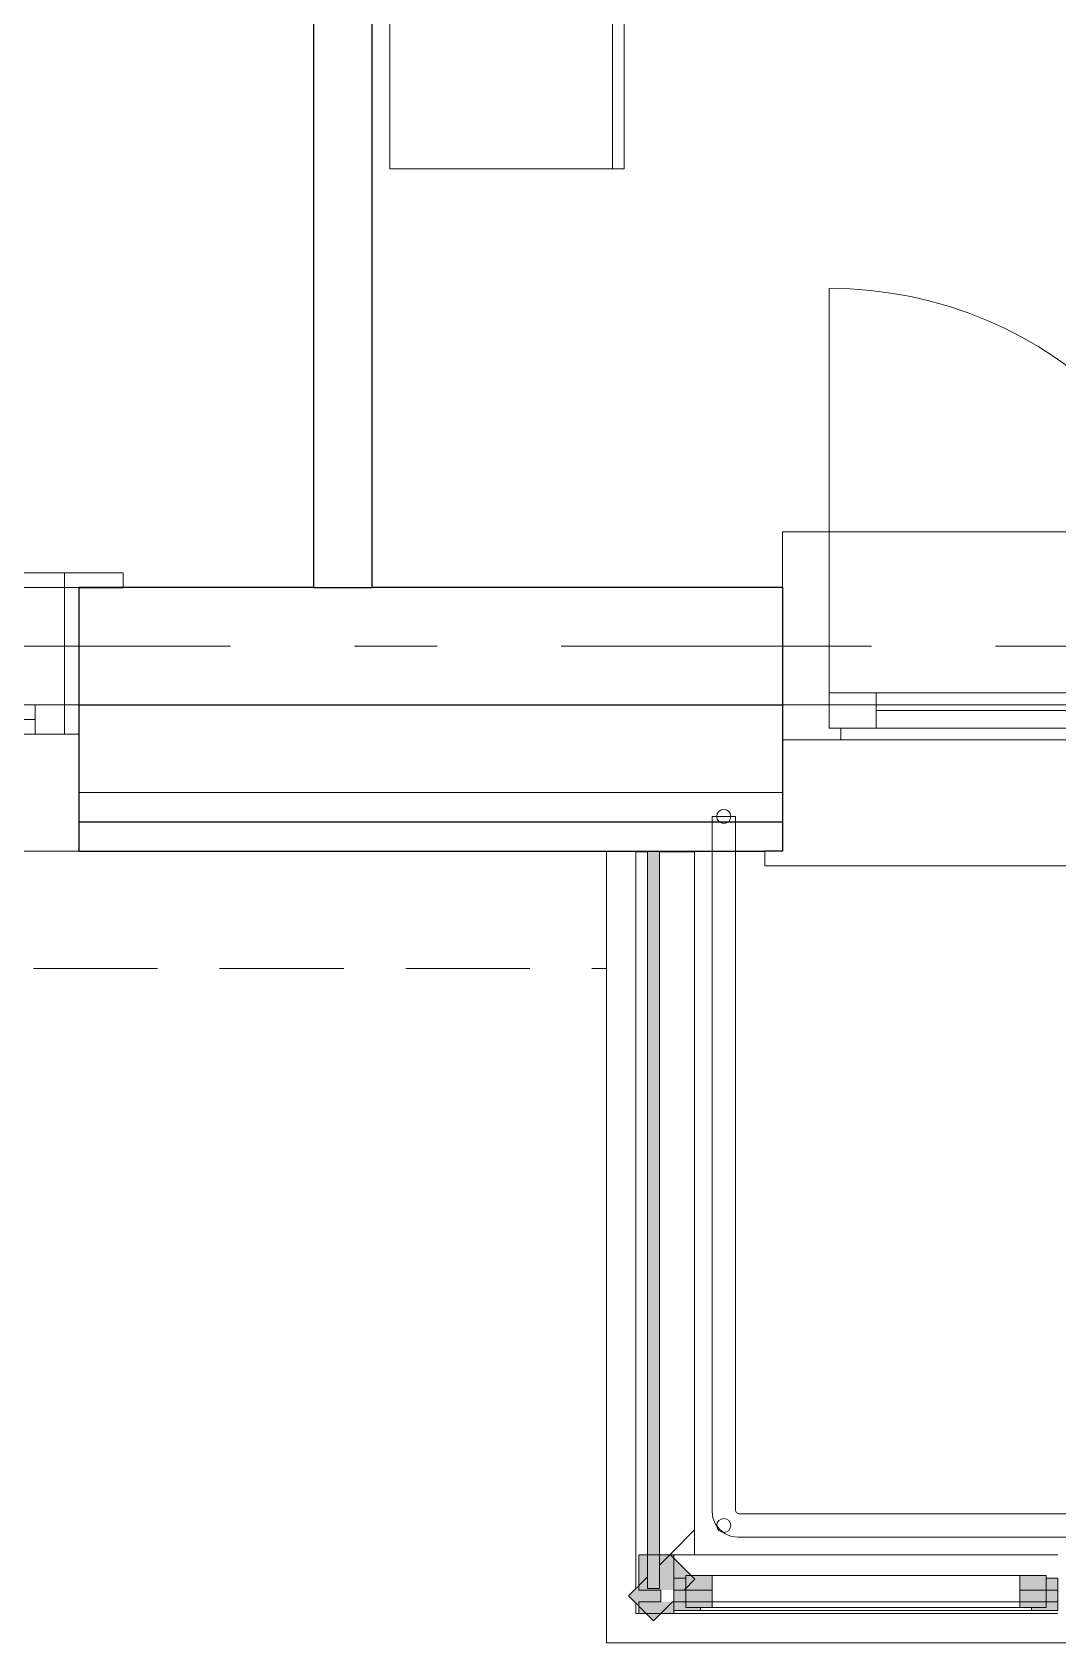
# Model space of a CAD drawing. Header units: millimetres. Extents: x 18162 to 3540582, y 72188 to 247925.
# Drawn here: x 682831 to 684581, y 76946 to 79693 of the extents above; entities that cross this region are included whole.
import ezdxf
from ezdxf.enums import TextEntityAlignment as Align

# ---------------------------------------------------------------- set-up
doc = ezdxf.new("R2010")
doc.units = ezdxf.units.MM
doc.header["$MEASUREMENT"] = 0
doc.set_wipeout_variables(frame=1)
for name, pattern in [('Dashed', [423.333333, 211.666667, -211.666667]), ('Double Dashed', [1093.611073, 529.166651, -211.666656, 141.111112, -211.666656]), ('Hidden Line', [317.5, 211.666667, -105.833333]), ('Wipeout_Contour', [1000, 0, -1000])]:
    doc.linetypes.add(name, pattern=pattern)
for name, color, linetype in [('Archicad Windows', 7, 'Continuous'), ('Finish - Wall', 7, 'Continuous'), ('Interior - Furniture', 7, 'Continuous'), ('Interior - Stair & Railing', 7, 'Continuous'), ('Structural - Bearing', 7, 'Continuous'), ('Structural - Grid', 7, 'Continuous')]:
    doc.layers.add(name, color=color, linetype=linetype)
doc.styles.add('GENERATED_STYLE_3', font='', dxfattribs={"width": 0.8})
doc.styles.get('GENERATED_STYLE_3').set_extended_font_data('ISOCPEUR MON')

# ---------------------------------------------------------------- blocks, each defined once
blk = doc.blocks.new('Terrace Door 01 27[45]_3', base_point=(636137.8, 0))
at = {"layer": 'Archicad Windows', "color": 7, "linetype": 'Continuous', "lineweight": 13}
for p, q in [((684191.3, 78565.7), (684191.3, 79255.7)), ((684111.3, 78840.7), (684961.3, 78840.7)), ((684111.3, 78840.7), (684111.3, 78745.7)), ((686311.3, 78840.7), (684961.3, 78840.7)), ((684961.3, 78840.7), (684961.3, 78545.7)), ((686311.3, 78840.7), (686311.3, 78745.7)), ((684271.3, 78505.7), (684271.3, 78565.7)), ((684801.3, 78505.7), (684801.3, 78565.7)), ((684111.3, 78545.7), (684191.3, 78545.7)), ((684111.3, 78545.7), (684111.3, 78485.7)), ((684961.3, 78545.7), (684881.3, 78545.7)), ((684961.3, 78485.7), (684961.3, 78545.7)), ((686211.3, 78545.7), (684961.3, 78545.7)), ((686311.3, 78545.7), (686211.3, 78545.7)), ((686211.3, 78485.7), (686211.3, 78545.7)), ((686311.3, 78545.7), (686311.3, 78485.7)), ((684801.3, 78535.7), (684271.3, 78535.7)), ((686211.3, 78515.7), (684961.3, 78515.7)), ((686311.3, 78485.7), (684111.3, 78485.7)), ((684211.3, 78485.7), (684211.3, 78505.7)), ((684861.3, 78485.7), (684861.3, 78505.7)), ((684961.3, 78485.7), (684961.3, 78270.7)), ((684961.3, 78485.7), (684961.3, 78270.7)), ((684081.3, 78295.7), (684081.3, 78270.7)), ((686341.3, 78295.7), (686341.3, 78270.7)), ((684081.3, 78270.7), (684961.3, 78270.7)), ((686341.3, 78270.7), (684961.3, 78270.7))]:
    blk.add_line(p, q, dxfattribs=at)
at = {"layer": 'Archicad Windows', "color": 7, "linetype": 'Dashed', "lineweight": 13}
for p, q in [((686311.3, 78745.7), (684961.3, 78745.7)), ((686311.3, 78295.7), (684961.3, 78295.7))]:
    blk.add_line(p, q, dxfattribs=at)
at = {"layer": 'Archicad Windows', "color": 7, "linetype": 'Continuous', "lineweight": 13, "flags": 128}
for points in [[(684271.3, 78505.7), (684271.3, 78565.7), (684191.3, 78565.7), (684191.3, 78505.7)], [(684801.3, 78505.7), (684801.3, 78565.7), (684271.3, 78565.7), (684271.3, 78505.7)], [(684881.3, 78505.7), (684881.3, 78565.7), (684801.3, 78565.7), (684801.3, 78505.7)]]:
    blk.add_lwpolyline(points, close=True, dxfattribs=at)
at = {"layer": 'Archicad Windows', "color": 7, "linetype": 'Continuous', "lineweight": 13}
blk.add_arc((684191.3, 78565.7), 690, 0, 90, dxfattribs=at)
blk = doc.blocks.new('Window with Sidelight 27[46]_3', base_point=(636137.8, 0))
at = {"layer": 'Archicad Windows', "color": 7, "linetype": 'Continuous', "lineweight": 13}
for p, q in [((681236.3, 78745.7), (681236.3, 78770.7)), ((681236.3, 78770.7), (681336.3, 78770.7)), ((682886.3, 78770.7), (681336.3, 78770.7)), ((681336.3, 78770.7), (681336.3, 78745.7)), ((682886.3, 78770.7), (682986.3, 78770.7)), ((682886.3, 78745.7), (682886.3, 78770.7)), ((682986.3, 78770.7), (682986.3, 78745.7)), ((681336.3, 78745.7), (681236.3, 78745.7)), ((681311.3, 78745.7), (681236.3, 78745.7)), ((681311.3, 78745.7), (681236.3, 78745.7)), ((681311.3, 78545.7), (681311.3, 78745.7)), ((681311.3, 78745.7), (681336.3, 78745.7)), ((681311.3, 78545.7), (681311.3, 78745.7)), ((681311.3, 78545.7), (681311.3, 78745.7)), ((681336.3, 78745.7), (681336.3, 78545.7)), ((682886.3, 78545.7), (682886.3, 78745.7)), ((682886.3, 78745.7), (682911.3, 78745.7)), ((682986.3, 78745.7), (682886.3, 78745.7)), ((682911.3, 78745.7), (682911.3, 78545.7)), ((682911.3, 78545.7), (682911.3, 78745.7)), ((682911.3, 78545.7), (682911.3, 78745.7)), ((682911.3, 78745.7), (682986.3, 78745.7)), ((682911.3, 78745.7), (682986.3, 78745.7)), ((681336.3, 78545.7), (681311.3, 78545.7)), ((681336.3, 78545.7), (681311.3, 78545.7)), ((681311.3, 78495.7), (681311.3, 78545.7)), ((681311.3, 78495.7), (681311.3, 78545.7)), ((681386.3, 78545.7), (681336.3, 78545.7)), ((681336.3, 78495.7), (681336.3, 78545.7)), ((681386.3, 78495.7), (681386.3, 78545.7)), ((682271.3, 78545.7), (681386.3, 78545.7)), ((682321.3, 78545.7), (682271.3, 78545.7)), ((682271.3, 78545.7), (682271.3, 78495.7)), ((682371.3, 78545.7), (682321.3, 78545.7)), ((682371.3, 78495.7), (682371.3, 78545.7)), ((682836.3, 78545.7), (682371.3, 78545.7)), ((682886.3, 78545.7), (682836.3, 78545.7)), ((682836.3, 78545.7), (682836.3, 78495.7)), ((682911.3, 78545.7), (682886.3, 78545.7)), ((682911.3, 78545.7), (682886.3, 78545.7)), ((682886.3, 78495.7), (682886.3, 78545.7)), ((682911.3, 78495.7), (682911.3, 78545.7)), ((682911.3, 78495.7), (682911.3, 78545.7)), ((682271.3, 78520.7), (681386.3, 78520.7)), ((682836.3, 78520.7), (682371.3, 78520.7)), ((681311.3, 78495.7), (681336.3, 78495.7)), ((681311.3, 78395.7), (681311.3, 78495.7)), ((681336.3, 78495.7), (681386.3, 78495.7)), ((681386.3, 78495.7), (682271.3, 78495.7)), ((682271.3, 78495.7), (682321.3, 78495.7)), ((682321.3, 78495.7), (682371.3, 78495.7)), ((682371.3, 78495.7), (682836.3, 78495.7)), ((682836.3, 78495.7), (682886.3, 78495.7)), ((682886.3, 78495.7), (682911.3, 78495.7)), ((682911.3, 78395.7), (682911.3, 78495.7)), ((681311.3, 78345.7), (681311.3, 78395.7)), ((682911.3, 78345.7), (682911.3, 78395.7)), ((681311.3, 78295.7), (681311.3, 78345.7)), ((682911.3, 78295.7), (682911.3, 78345.7)), ((682911.3, 78295.7), (681311.3, 78295.7))]:
    blk.add_line(p, q, dxfattribs=at)
at = {"layer": 'Archicad Windows', "color": 7, "linetype": 'Dashed', "lineweight": 13}
blk.add_line((682911.3, 78745.7), (681311.3, 78745.7), dxfattribs=at)
blk = doc.blocks.new('TV Stand Mounted 27[251]_3', base_point=(683841.3, 79459.4))
at = {"layer": 'Interior - Furniture', "color": 7, "linetype": 'Continuous', "lineweight": 5}
blk.add_line((683821.3, 79459.4), (683821.3, 81459.4), dxfattribs=at)
at = {"layer": 'Interior - Furniture', "color": 7, "linetype": 'Continuous', "lineweight": 5, "flags": 128}
blk.add_lwpolyline([(683841.3, 79459.4), (683841.3, 81459.4), (683441.3, 81459.4), (683441.3, 79459.4)], close=True, dxfattribs=at)
blk = doc.blocks.new('Standard grid marker[328]_3', base_point=(654300.1, 78645.7))
at = {"layer": 'Structural - Grid', "color": 13, "linetype": 'Double Dashed', "lineweight": 13}
blk.add_line((655300.1, 78645.7), (689862.2, 78645.7), dxfattribs=at)
at = {"layer": 'Structural - Grid', "color": 13, "lineweight": 13, "style": 'GENERATED_STYLE_3'}
blk.add_attdef('AC_MarkerText_1', text='', height=250, rotation=180, dxfattribs=at).set_placement((691162.2, 78520.7), align=Align.TOP_CENTER)

msp = doc.modelspace()

# ---------------------------------------------------------------- linework, layer by layer
at = {"layer": 'Finish - Wall', "color": 7, "linetype": 'Continuous', "lineweight": 13}
msp.add_line((683961.3, 78355.2), (683861.3, 78355.2), dxfattribs=at)
at = {"layer": 'Interior - Stair & Railing', "color": 7, "linetype": 'Continuous', "lineweight": 13}
for p, q in [((683991.3, 77186.7), (683991.3, 77170.7)), ((683991.3, 77170.7), (683991.3, 77169.4)), ((683991.3, 77169.4), (683992.7, 77159)), ((684031.3, 77172), (684031.3, 77186.7)), ((684031.7, 77169.4), (684031.3, 77172)), ((684032.2, 77168.3), (684031.7, 77169.4)), ((684032.9, 77167.3), (684032.2, 77168.3)), ((684033.9, 77166.5), (684032.9, 77167.3)), ((684035.1, 77166), (684033.9, 77166.5)), ((684037.2, 77165.7), (684035.1, 77166)), ((684037.6, 77165.7), (684037.2, 77165.7)), ((684061.3, 77165.7), (684037.6, 77165.7)), ((684077.4, 77165.7), (684061.3, 77165.7)), ((686870.3, 77165.7), (684077.4, 77165.7)), ((683992.7, 77159), (683997.2, 77148.1)), ((683997.2, 77148.1), (684004.4, 77138.7)), ((684004.4, 77138.7), (684013.7, 77131.6)), ((684013.7, 77131.6), (684021.7, 77128.3)), ((684021.7, 77128.3), (684024.6, 77127)), ((684024.6, 77127), (684035, 77125.7)), ((684035, 77125.7), (684061.3, 77125.7)), ((684061.3, 77125.7), (684077.4, 77125.7)), ((684077.4, 77125.7), (686870.3, 77125.7))]:
    msp.add_line(p, q, dxfattribs=at)
at = {"layer": 'Interior - Stair & Railing', "color": 7, "linetype": 'Continuous', "lineweight": 13, "flags": 128}
msp.add_lwpolyline([(684011.3, 77157.7, 1), (684011.3, 77133.7, 1)], format="xyb", close=True, dxfattribs=at)
at = {"layer": 'Structural - Bearing', "color": 7, "linetype": 'Continuous', "lineweight": 13, "flags": 128}
for points in [[(656911.3, 96745.7), (656911.3, 78545.7), (687111.3, 78545.7), (687111.3, 96745.7), (673911.3, 96745.7), (673911.3, 92545.7), (671411.3, 92545.7), (671411.3, 96745.7)], [(687111.3, 76945.7), (683811.3, 76945.7), (683811.3, 78545.7), (687111.3, 78545.7)]]:
    msp.add_lwpolyline(points, close=True, dxfattribs=at)
at = {"layer": 'Structural - Bearing', "color": 7, "linetype": 'Hidden Line', "lineweight": 13, "flags": 128}
msp.add_lwpolyline([(680610.9, 78095.7), (683810.9, 78095.7)], dxfattribs=at)

# ---------------------------------------------------------------- block references
at = {"layer": 'Interior - Furniture', "color": 7, "linetype": 'Continuous', "lineweight": 5}
msp.add_blockref('TV Stand Mounted 27[251]_3', (683841.3, 79459.4), dxfattribs=at)

# ---------------------------------------------------------------- next in the draw order: wipeouts: each hides what was drawn before it
at = {"color": 254, "linetype": 'Wipeout_Contour', "lineweight": 0, "ltscale": 4129468.559647523}
msp.add_wipeout([(683881.3, 78295.2), (683861.3, 78295.2), (683861.3, 77038.1), (683866.3, 77043.1), (683866.3, 77095.7), (683881.3, 77095.7)], dxfattribs=at).dxf.layer = 'Finish - Wall'
at = {"color": 254, "linetype": 'Wipeout_Contour', "lineweight": 0, "ltscale": 3441351.522591258}
msp.add_wipeout([(683961.3, 77138.1), (683919.6, 77096.4), (683920.3, 77095.7), (683926.3, 77095.7), (683961.3, 77095.7)], dxfattribs=at).dxf.layer = 'Finish - Wall'
at = {"color": 254, "linetype": 'Wipeout_Contour', "lineweight": 0, "ltscale": 2064556.355058863}
msp.add_wipeout([(683861.3, 76995.7), (683866.3, 76995.7), (683866.3, 77000.7)], dxfattribs=at).dxf.layer = 'Finish - Wall'
at = {"color": 254, "linetype": 'Wipeout_Contour', "lineweight": 0, "ltscale": 2754293.173664253}
msp.add_wipeout([(683926.3, 77015.7), (683926.3, 76995.7), (684581.3, 76995.7), (684581.3, 77015.7)], dxfattribs=at).dxf.layer = 'Finish - Wall'

# ---------------------------------------------------------------- next in the draw order: linework, layer by layer
at = {"layer": 'Finish - Wall', "color": 7, "linetype": 'Continuous', "lineweight": 13}
for p, q in [((683861.3, 78355.2), (683861.3, 78295.2)), ((683866.3, 77095.7), (683866.3, 77035.7)), ((683881.3, 77058.1), (683881.3, 77038.1))]:
    msp.add_line(p, q, dxfattribs=at)
at = {"layer": 'Finish - Wall', "color": 7, "linetype": 'Continuous', "lineweight": 13, "flags": 128}
for points in [[(683861.3, 77038.1), (683861.3, 78295.2)], [(684581.3, 76995.7), (683926.3, 76995.7)]]:
    msp.add_lwpolyline(points, dxfattribs=at)

# ---------------------------------------------------------------- next in the draw order: wipeouts: each hides what was drawn before it
at = {"color": 254, "linetype": 'Wipeout_Contour', "lineweight": 0, "ltscale": 4130884.268105814}
msp.add_wipeout([(684581.3, 77095.7), (683926.3, 77095.7), (683926.3, 77089.7), (683962, 77054), (683943.8, 77035.7), (684581.3, 77035.7)], dxfattribs=at).dxf.layer = 'Finish - Wall'
at = {"color": 254, "linetype": 'Wipeout_Contour', "lineweight": 0, "ltscale": 2752742.418207738}
msp.add_wipeout([(683866.3, 77008.2), (683861.3, 77013.2), (683861.3, 76995.7), (683866.3, 77000.7)], dxfattribs=at).dxf.layer = 'Finish - Wall'

# ---------------------------------------------------------------- next in the draw order: linework, layer by layer
at = {"layer": 'Finish - Wall', "color": 7, "linetype": 'Continuous', "lineweight": 13}
for p, q in [((683881.3, 77058.1), (683848.9, 77025.7)), ((683866.3, 77015.7), (683866.3, 76995.7)), ((683926.3, 76995.7), (683866.3, 76995.7))]:
    msp.add_line(p, q, dxfattribs=at)
at = {"layer": 'Finish - Wall', "color": 7, "linetype": 'Continuous', "lineweight": 13, "flags": 128}
for points in [[(683861.3, 76995.7), (683861.3, 77013.2)], [(683866.3, 76995.7), (683861.3, 76995.7)]]:
    msp.add_lwpolyline(points, dxfattribs=at)

# ---------------------------------------------------------------- next in the draw order: wipeouts: each hides what was drawn before it
at = {"color": 254, "linetype": 'Wipeout_Contour', "lineweight": 0, "ltscale": 3441577.813907365}
msp.add_wipeout([(683961.3, 78295.2), (683901.3, 78295.2), (683901.3, 77095.7), (683918.9, 77095.7), (683961.3, 77138.1)], dxfattribs=at).dxf.layer = 'Finish - Wall'
at = {"color": 254, "linetype": 'Wipeout_Contour', "lineweight": 0, "ltscale": 2754316.881738435}
msp.add_wipeout([(684611.3, 77035.7), (683903.8, 77035.7), (683903.8, 77015.7), (684611.3, 77015.7)], dxfattribs=at).dxf.layer = 'Finish - Wall'

# ---------------------------------------------------------------- next in the draw order: hatches: boundary and pattern name
at = {"layer": 'Finish - Wall', "linetype": 'Continuous', "lineweight": 9}
msp.add_hatch(color=7, dxfattribs=at).paths.add_polyline_path([(683926.3, 77015.7), (683866.3, 77015.7), (683866.3, 76995.7), (683926.3, 76995.7)])

# ---------------------------------------------------------------- next in the draw order: linework, layer by layer
at = {"layer": 'Finish - Wall', "color": 7, "linetype": 'Continuous', "lineweight": 13}
for p, q in [((683961.3, 78355.2), (683961.3, 78295.2)), ((683919.6, 77096.4), (683962, 77054)), ((683926.3, 77095.7), (683926.3, 77035.7)), ((683901.3, 77078.1), (683901.3, 77038.1)), ((683903.8, 77035.7), (683866.3, 77035.7)), ((683901.3, 77038.1), (683881.3, 77038.1)), ((683903.8, 77035.7), (683903.8, 77015.7)), ((683943.8, 77035.7), (683926.3, 77035.7)), ((683962, 77054), (683943.8, 77035.7)), ((683848.9, 77025.7), (683891.3, 76983.2)), ((683903.8, 77015.7), (683866.3, 77015.7)), ((683923.8, 77015.7), (683891.3, 76983.2)), ((683926.3, 77015.7), (683923.8, 77015.7)), ((683926.3, 77015.7), (683926.3, 76995.7))]:
    msp.add_line(p, q, dxfattribs=at)
at = {"layer": 'Finish - Wall', "color": 7, "linetype": 'Continuous', "lineweight": 13, "flags": 128}
for points in [[(683961.3, 77138.1), (683961.3, 78295.2)], [(683961.3, 77138.1), (683919.6, 77096.4)], [(683961.3, 77095.7), (683961.3, 77138.1)], [(684581.3, 77095.7), (683926.3, 77095.7)], [(683943.8, 77035.7), (684581.3, 77035.7)], [(683926.3, 77015.7), (684581.3, 77015.7)]]:
    msp.add_lwpolyline(points, dxfattribs=at)

# ---------------------------------------------------------------- next in the draw order: wipeouts: each hides what was drawn before it
at = {"color": 254, "linetype": 'Wipeout_Contour', "lineweight": 0, "ltscale": 2753167.935763527}
msp.add_wipeout([(683881.3, 78315.2), (683881.3, 77095.7), (683901.3, 77095.7), (683901.3, 78315.2)], dxfattribs=at).dxf.layer = 'Finish - Wall'

# ---------------------------------------------------------------- next in the draw order: hatches: boundary and pattern name
at = {"layer": 'Finish - Wall', "linetype": 'Continuous', "lineweight": 9}
for points in [[(683901.3, 78315.2), (683901.3, 78295.2), (683961.3, 78295.2), (683961.3, 78355.2), (683861.3, 78355.2), (683861.3, 78295.2), (683881.3, 78295.2), (683881.3, 78315.2)], [(683926.3, 77035.7), (683926.3, 77095.7), (683866.3, 77095.7), (683866.3, 77035.7)]]:
    msp.add_hatch(color=7, dxfattribs=at).paths.add_polyline_path(points)
at = {"layer": 'Finish - Wall', "linetype": 'Continuous', "lineweight": 13}
msp.add_hatch(color=7, dxfattribs=at).paths.add_polyline_path([(683881.3, 78315.2), (683881.3, 77038.1), (683901.3, 77038.1), (683901.3, 78315.2)])

# ---------------------------------------------------------------- next in the draw order: linework, layer by layer
at = {"layer": 'Finish - Wall', "color": 7, "linetype": 'Continuous', "lineweight": 13}
for p, q in [((683881.3, 78295.2), (683861.3, 78295.2)), ((683881.3, 78315.2), (683881.3, 78295.2)), ((683901.3, 78315.2), (683881.3, 78315.2)), ((683901.3, 78315.2), (683901.3, 78295.2)), ((683961.3, 78295.2), (683901.3, 78295.2)), ((683926.3, 77095.7), (683866.3, 77095.7)), ((683919.6, 77096.4), (683901.3, 77078.1))]:
    msp.add_line(p, q, dxfattribs=at)
at = {"layer": 'Finish - Wall', "color": 7, "linetype": 'Continuous', "lineweight": 13, "flags": 128}
msp.add_lwpolyline([(683881.3, 78315.2), (683901.3, 78315.2), (683901.3, 77038.1), (683881.3, 77038.1)], close=True, dxfattribs=at)
for points in [[(683881.3, 78295.2), (683881.3, 77095.7)], [(683901.3, 78295.2), (683901.3, 77095.7)]]:
    msp.add_lwpolyline(points, dxfattribs=at)

# ---------------------------------------------------------------- next in the draw order: wipeouts: each hides what was drawn before it
at = {"color": 254, "linetype": 'Wipeout_Contour', "lineweight": 0, "ltscale": 2754305.478049439}
msp.add_wipeout([(683991.3, 77005.7), (684516.3, 77005.7), (684516.3, 77060.7), (683991.3, 77060.7)], dxfattribs=at).dxf.layer = 'Archicad Windows'

# ---------------------------------------------------------------- next in the draw order: linework, layer by layer
at = {"layer": 'Archicad Windows', "color": 7, "linetype": 'Continuous', "lineweight": 13}
msp.add_line((683991.3, 77060.7), (684516.3, 77060.7), dxfattribs=at)

# ---------------------------------------------------------------- next in the draw order: wipeouts: each hides what was drawn before it
at = {"color": 254, "linetype": 'Wipeout_Contour', "lineweight": 0, "ltscale": 2754292.054103278}
msp.add_wipeout([(684536.3, 77000.7), (684536.3, 77005.7), (683971.3, 77005.7), (683971.3, 77000.7)], dxfattribs=at).dxf.layer = 'Archicad Windows'
at = {"color": 254, "linetype": 'Wipeout_Contour', "lineweight": 0, "ltscale": 2751935.67578495}
msp.add_wipeout([(684111.3, 78345.7), (682911.3, 78345.7), (682911.3, 78295.7), (684111.3, 78295.7)], dxfattribs=at).dxf.layer = 'Structural - Bearing'

# ---------------------------------------------------------------- next in the draw order: hatches: boundary and pattern name
at = {"layer": 'Archicad Windows', "linetype": 'Continuous', "lineweight": 9}
for points in [[(683926.3, 77055.7), (683926.3, 77000.7), (683971.3, 77000.7), (683971.3, 77005.7), (683946.3, 77005.7), (683946.3, 77055.7)], [(683946.3, 77060.7), (683946.3, 77005.7), (683991.3, 77005.7), (683991.3, 77060.7)], [(684561.3, 77005.7), (684561.3, 77060.7), (684516.3, 77060.7), (684516.3, 77005.7)], [(684581.3, 77000.7), (684581.3, 77055.7), (684561.3, 77055.7), (684561.3, 77005.7), (684536.3, 77005.7), (684536.3, 77000.7)]]:
    msp.add_hatch(color=7, dxfattribs=at).paths.add_polyline_path(points)
at = {"layer": 'Finish - Wall', "linetype": 'Continuous', "lineweight": 9}
msp.add_hatch(color=7, dxfattribs=at).paths.add_polyline_path([(683881.3, 77058.1), (683848.9, 77025.7), (683891.3, 76983.2), (683923.8, 77015.7), (683903.8, 77015.7), (683903.8, 77035.7), (683943.8, 77035.7), (683962, 77054), (683919.6, 77096.4), (683901.3, 77078.1), (683901.3, 77038.1), (683881.3, 77038.1)])

# ---------------------------------------------------------------- next in the draw order: linework, layer by layer
at = {"layer": 'Archicad Windows', "color": 7, "linetype": 'Continuous', "lineweight": 13}
for p, q in [((683991.3, 77015.7), (684516.3, 77015.7)), ((684516.3, 77005.7), (683991.3, 77005.7))]:
    msp.add_line(p, q, dxfattribs=at)
at = {"layer": 'Archicad Windows', "color": 7, "linetype": 'Continuous', "lineweight": 13, "flags": 128}
for points in [[(683926.3, 77055.7), (683946.3, 77055.7), (683946.3, 77005.7), (683971.3, 77005.7), (683971.3, 77000.7), (683926.3, 77000.7)], [(683946.3, 77060.7), (683991.3, 77060.7), (683991.3, 77005.7), (683946.3, 77005.7)], [(684561.3, 77005.7), (684516.3, 77005.7), (684516.3, 77060.7), (684561.3, 77060.7)], [(684581.3, 77000.7), (684536.3, 77000.7), (684536.3, 77005.7), (684561.3, 77005.7), (684561.3, 77055.7), (684581.3, 77055.7)], [(684536.3, 77000.7), (683971.3, 77000.7), (683971.3, 77005.7), (684536.3, 77005.7)]]:
    msp.add_lwpolyline(points, close=True, dxfattribs=at)
at = {"layer": 'Structural - Bearing', "color": 7, "linetype": 'Continuous', "lineweight": 25}
msp.add_line((684111.3, 78295.7), (684081.3, 78295.7), dxfattribs=at)
at = {"layer": 'Structural - Bearing', "color": 7, "linetype": 'Hidden Line', "lineweight": 13, "flags": 128}
for points in [[(683810.9, 78295.7), (680610.9, 78295.7)], [(683810.9, 78095.7), (683810.9, 78295.7)]]:
    msp.add_lwpolyline(points, dxfattribs=at)
at = {"layer": 'Structural - Bearing', "color": 7, "linetype": 'Continuous', "lineweight": 25, "flags": 128}
msp.add_lwpolyline([(682911.3, 78295.7), (684081.3, 78295.7)], dxfattribs=at)

# ---------------------------------------------------------------- next in the draw order: wipeouts: each hides what was drawn before it
at = {"color": 254, "linetype": 'Wipeout_Contour', "lineweight": 0, "ltscale": 2751958.451145028}
msp.add_wipeout([(682911.3, 78345.7), (684111.3, 78345.7), (684111.3, 78395.7), (682911.3, 78395.7)], dxfattribs=at).dxf.layer = 'Structural - Bearing'

# ---------------------------------------------------------------- next in the draw order: linework, layer by layer
at = {"layer": 'Interior - Stair & Railing', "color": 7, "linetype": 'Continuous', "lineweight": 13}
for p, q in [((683991.3, 78355.2), (683991.3, 77186.7)), ((684031.3, 78355.2), (683991.3, 78355.2)), ((684031.3, 77186.7), (684031.3, 78355.2))]:
    msp.add_line(p, q, dxfattribs=at)
at = {"layer": 'Interior - Stair & Railing', "color": 7, "linetype": 'Continuous', "lineweight": 13, "flags": 128}
msp.add_lwpolyline([(684023.3, 78355.2, 1), (683999.3, 78355.2, 1)], format="xyb", close=True, dxfattribs=at)
at = {"layer": 'Structural - Bearing', "color": 7, "linetype": 'Continuous', "lineweight": 25}
for p, q in [((682911.3, 78345.7), (684111.3, 78345.7)), ((682911.3, 78295.7), (682911.3, 78345.7))]:
    msp.add_line(p, q, dxfattribs=at)

# ---------------------------------------------------------------- next in the draw order: wipeouts: each hides what was drawn before it
at = {"color": 254, "linetype": 'Wipeout_Contour', "lineweight": 0, "ltscale": 3439412.355606868}
msp.add_wipeout([(682911.3, 78495.7), (682911.3, 78395.7), (684111.3, 78395.7), (684111.3, 78545.7), (682911.3, 78545.7)], dxfattribs=at).dxf.layer = 'Structural - Bearing'

# ---------------------------------------------------------------- next in the draw order: linework, layer by layer
at = {"layer": 'Structural - Bearing', "color": 7, "linetype": 'Continuous', "lineweight": 25}
for p, q in [((682911.3, 78395.7), (682911.3, 78495.7)), ((682911.3, 78345.7), (682911.3, 78395.7))]:
    msp.add_line(p, q, dxfattribs=at)
at = {"layer": 'Structural - Bearing', "color": 7, "linetype": 'Continuous', "lineweight": 13}
msp.add_line((682911.3, 78395.7), (684111.3, 78395.7), dxfattribs=at)

# ---------------------------------------------------------------- next in the draw order: wipeouts: each hides what was drawn before it
at = {"color": 254, "linetype": 'Wipeout_Contour', "lineweight": 0, "ltscale": 2752083.998930922}
msp.add_wipeout([(684111.3, 78745.7), (682911.3, 78745.7), (682911.3, 78545.7), (684111.3, 78545.7)], dxfattribs=at).dxf.layer = 'Structural - Bearing'

# ---------------------------------------------------------------- next in the draw order: linework, layer by layer
at = {"layer": 'Structural - Bearing', "color": 7, "linetype": 'Continuous', "lineweight": 25}
for p, q in [((682911.3, 78745.7), (682986.3, 78745.7)), ((682911.3, 78545.7), (682911.3, 78745.7)), ((684111.3, 78745.7), (684111.3, 78295.7)), ((682911.3, 78545.7), (684111.3, 78545.7)), ((682911.3, 78495.7), (682911.3, 78545.7))]:
    msp.add_line(p, q, dxfattribs=at)
at = {"layer": 'Structural - Bearing', "color": 7, "linetype": 'Continuous', "lineweight": 25, "flags": 128}
msp.add_lwpolyline([(684111.3, 78745.7), (682911.3, 78745.7)], dxfattribs=at)
at = {"layer": 'Structural - Bearing', "color": 7, "linetype": 'Continuous', "lineweight": 25}
msp.add_point((684111.3, 78745.7), dxfattribs=at)

# ---------------------------------------------------------------- next in the draw order: block references
at = {"layer": 'Archicad Windows', "color": 7, "linetype": 'Continuous', "lineweight": 13}
for name in ['Terrace Door 01 27[45]_3', 'Window with Sidelight 27[46]_3']:
    msp.add_blockref(name, (636137.8, 0), dxfattribs=at)

# ---------------------------------------------------------------- next in the draw order: wipeouts: each hides what was drawn before it
at = {"color": 254, "linetype": 'Wipeout_Contour', "lineweight": 0, "ltscale": 2752787.353548027}
msp.add_wipeout([(683311.3, 84045.7), (683311.3, 78745.7), (683411.3, 78745.7), (683411.3, 84045.7)], dxfattribs=at).dxf.layer = 'Structural - Bearing'

# ---------------------------------------------------------------- next in the draw order: linework, layer by layer
at = {"layer": 'Structural - Bearing', "color": 7, "linetype": 'Continuous', "lineweight": 25, "flags": 128}
for points in [[(683311.3, 84045.7), (683311.3, 78745.7)], [(683411.3, 78745.7), (683411.3, 84045.7)], [(683311.3, 78745.7), (683411.3, 78745.7)]]:
    msp.add_lwpolyline(points, dxfattribs=at)

# ---------------------------------------------------------------- next in the draw order: block references
at = {"layer": 'Structural - Grid', "color": 13, "linetype": 'Continuous', "lineweight": 13}
msp.add_blockref('Standard grid marker[328]_3', (654300.1, 78645.7), dxfattribs=at)

doc.saveas('drawing.dxf')
